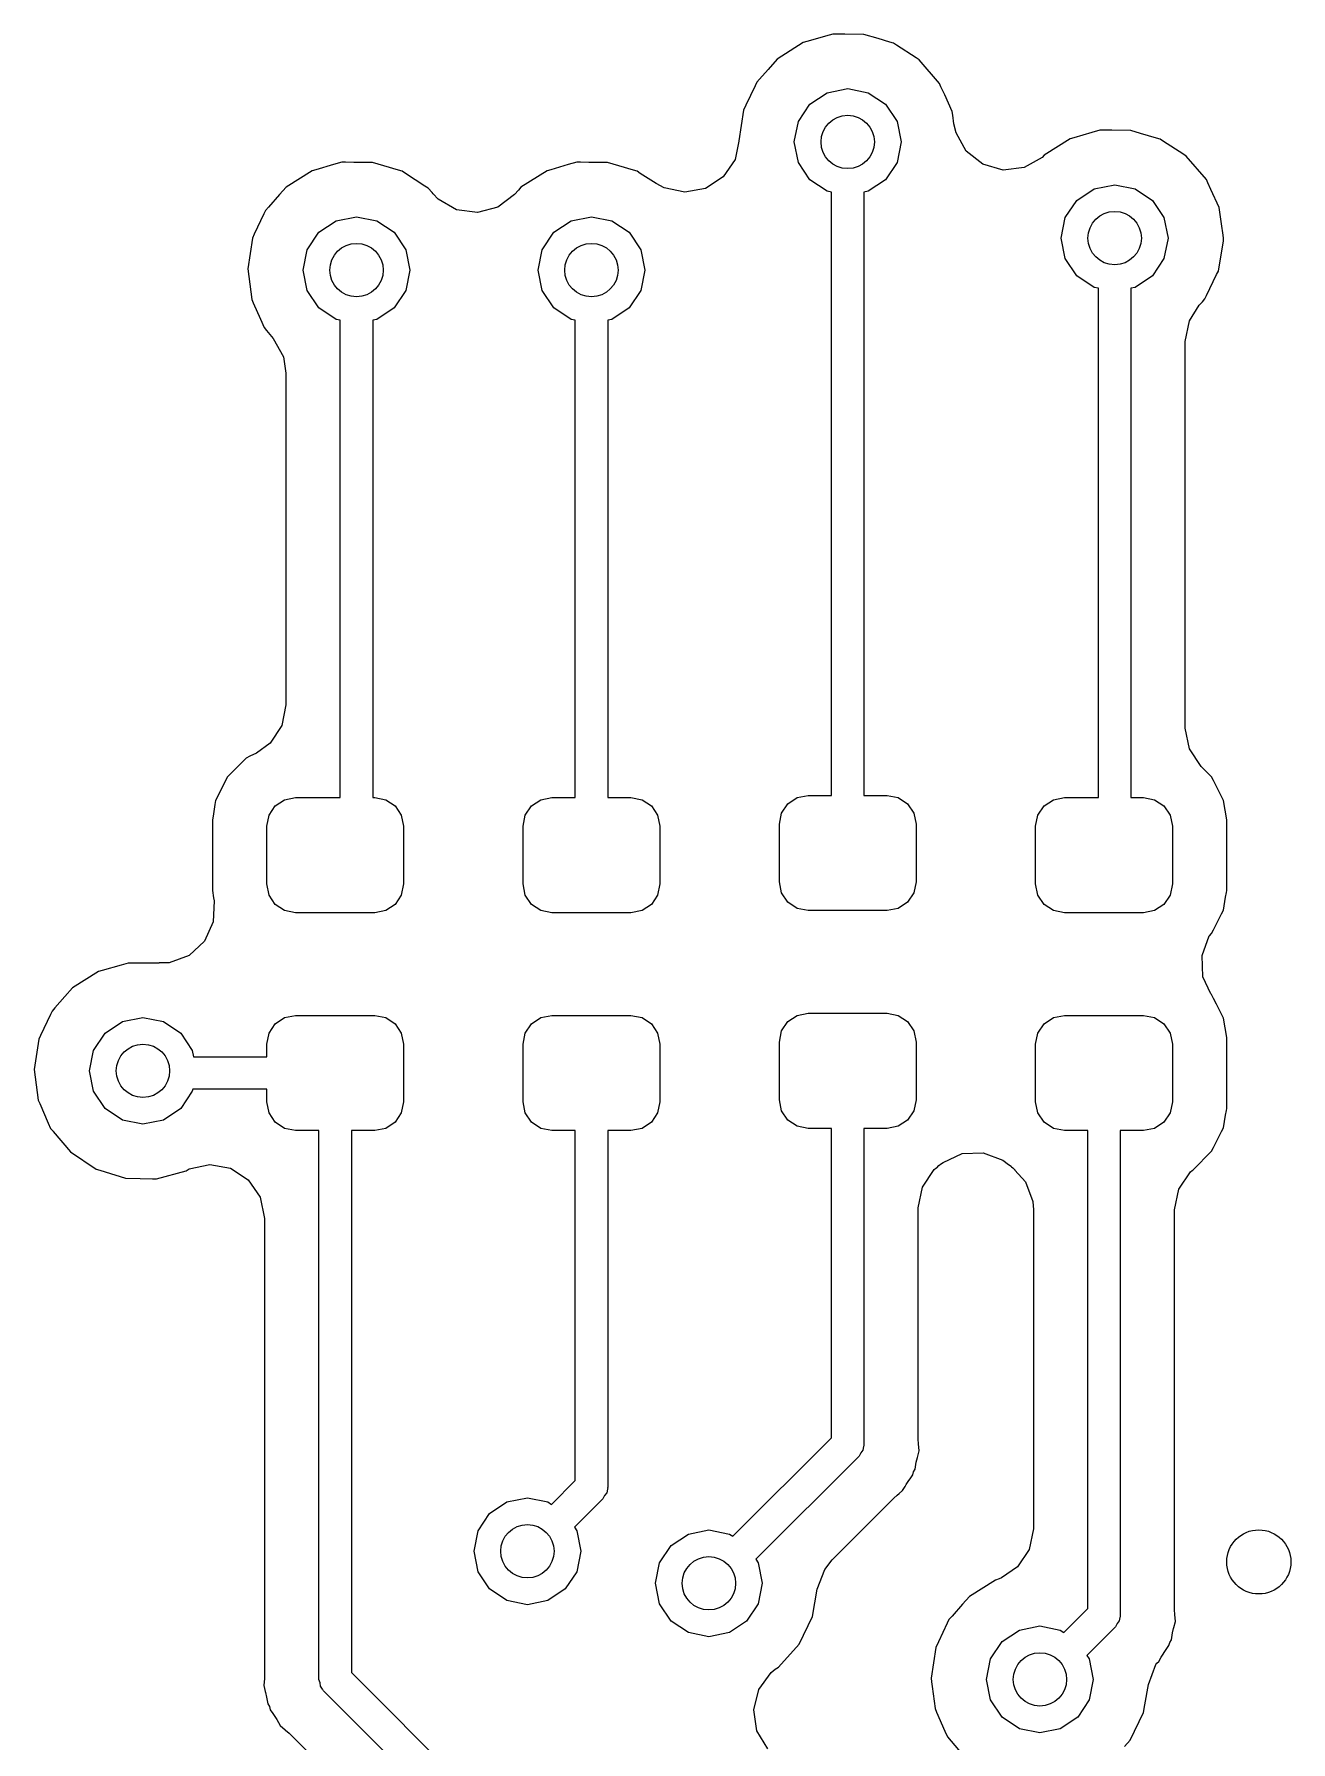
# Model space of a CAD drawing. Extents: x 0.99 to 4.24, y -7.27 to -4.02.
# Drawn here: x 1.2654 to 1.497, y -6.1867 to -5.8719 of the extents above; entities that cross this region are included whole.
import ezdxf

# ---------------------------------------------------------------- set-up
doc = ezdxf.new("R2010")
doc.units = 0
doc.header["$MEASUREMENT"] = 0
doc.layers.add('BLACK', color=7, linetype='CONTINUOUS')

msp = doc.modelspace()

# ---------------------------------------------------------------- linework, layer by layer
at = {"layer": 'BLACK', "linetype": 'CONTINUOUS'}
for p, q in [((1.41195, -5.87205), (1.40784, -5.87322)), ((1.41263, -5.87185), (1.41195, -5.87205)), ((1.41195, -5.87205), (1.41195, -5.87205)), ((1.41334, -5.87186), (1.41263, -5.87185)), ((1.41485, -5.87187), (1.41334, -5.87186)), ((1.41832, -5.87189), (1.41485, -5.87187)), ((1.42095, -5.87267), (1.41832, -5.87189)), ((1.40716, -5.87341), (1.40235, -5.87645)), ((1.40784, -5.87322), (1.40716, -5.87341)), ((1.40784, -5.87322), (1.40784, -5.87322)), ((1.42309, -5.87331), (1.42095, -5.87267)), ((1.42377, -5.87352), (1.42309, -5.87331)), ((1.42309, -5.87331), (1.42309, -5.87331)), ((1.42437, -5.8739), (1.42377, -5.87352)), ((1.42795, -5.87623), (1.42437, -5.8739)), ((1.40067, -5.87836), (1.39907, -5.88016)), ((1.40235, -5.87645), (1.40067, -5.87836)), ((1.42855, -5.87661), (1.42795, -5.87623)), ((1.42795, -5.87623), (1.42795, -5.87623)), ((1.43226, -5.88092), (1.42855, -5.87661)), ((1.39828, -5.88136), (1.3966, -5.88494)), ((1.39858, -5.88072), (1.39828, -5.88136)), ((1.39828, -5.88136), (1.39828, -5.88136)), ((1.39907, -5.88016), (1.39858, -5.88072)), ((1.43255, -5.88157), (1.43226, -5.88092)), ((1.43323, -5.88306), (1.43255, -5.88157)), ((1.43255, -5.88157), (1.43255, -5.88157)), ((1.40626, -5.88797), (1.40839, -5.88477)), ((1.40839, -5.88477), (1.41159, -5.88264)), ((1.41159, -5.88264), (1.41535, -5.88189)), ((1.41535, -5.88189), (1.41912, -5.88264)), ((1.41912, -5.88264), (1.42231, -5.88477)), ((1.42231, -5.88477), (1.42445, -5.88797)), ((1.43461, -5.8861), (1.43323, -5.88306)), ((1.39616, -5.88587), (1.39529, -5.89149)), ((1.3966, -5.88494), (1.39616, -5.88587)), ((1.43471, -5.8868), (1.43461, -5.8861)), ((1.43494, -5.88839), (1.43471, -5.8868)), ((1.43471, -5.8868), (1.43471, -5.8868)), ((1.40551, -5.89173), (1.40626, -5.88797)), ((1.42445, -5.88797), (1.4252, -5.89173)), ((1.43532, -5.89003), (1.43494, -5.88839)), ((1.43722, -5.89343), (1.43532, -5.89003)), ((1.45706, -5.89094), (1.45637, -5.89113)), ((1.46037, -5.88999), (1.45706, -5.89094)), ((1.45706, -5.89094), (1.45706, -5.89094)), ((1.46184, -5.88957), (1.46037, -5.88999)), ((1.46255, -5.88957), (1.46184, -5.88957)), ((1.46406, -5.88958), (1.46255, -5.88957)), ((1.46753, -5.8896), (1.46406, -5.88958)), ((1.46934, -5.89014), (1.46753, -5.8896)), ((1.4723, -5.89103), (1.46934, -5.89014)), ((1.47298, -5.89123), (1.4723, -5.89103)), ((1.4723, -5.89103), (1.4723, -5.89103)), ((1.3953, -5.89159), (1.39459, -5.89497)), ((1.39529, -5.89149), (1.3953, -5.89159)), ((1.40626, -5.8955), (1.40551, -5.89173)), ((1.4252, -5.89173), (1.42445, -5.8955)), ((1.44026, -5.89584), (1.43722, -5.89343)), ((1.45156, -5.89417), (1.45118, -5.8946)), ((1.45637, -5.89113), (1.45156, -5.89417)), ((1.47358, -5.89162), (1.47298, -5.89123)), ((1.47716, -5.89394), (1.47358, -5.89162)), ((1.47776, -5.89433), (1.47716, -5.89394)), ((1.47716, -5.89394), (1.47716, -5.89394)), ((1.31661, -5.89704), (1.3118, -5.90007)), ((1.31729, -5.89684), (1.31661, -5.89704)), ((1.32054, -5.89591), (1.31729, -5.89684)), ((1.31729, -5.89684), (1.31729, -5.89684)), ((1.32208, -5.89547), (1.32054, -5.89591)), ((1.32279, -5.89548), (1.32208, -5.89547)), ((1.3243, -5.89549), (1.32279, -5.89548)), ((1.32777, -5.89551), (1.3243, -5.89549)), ((1.32984, -5.89613), (1.32777, -5.89551)), ((1.33254, -5.89694), (1.32984, -5.89613)), ((1.33322, -5.89714), (1.33254, -5.89694)), ((1.33254, -5.89694), (1.33254, -5.89694)), ((1.33382, -5.89752), (1.33322, -5.89714)), ((1.35992, -5.89704), (1.3551, -5.90007)), ((1.3606, -5.89684), (1.35992, -5.89704)), ((1.36384, -5.89591), (1.3606, -5.89684)), ((1.3606, -5.89684), (1.3606, -5.89684)), ((1.36539, -5.89547), (1.36384, -5.89591)), ((1.3661, -5.89548), (1.36539, -5.89547)), ((1.36761, -5.89549), (1.3661, -5.89548)), ((1.37108, -5.89551), (1.36761, -5.89549)), ((1.37315, -5.89613), (1.37108, -5.89551)), ((1.37585, -5.89694), (1.37315, -5.89613)), ((1.37653, -5.89714), (1.37585, -5.89694)), ((1.37585, -5.89694), (1.37585, -5.89694)), ((1.37712, -5.89752), (1.37653, -5.89714)), ((1.39459, -5.89497), (1.39239, -5.89817)), ((1.40839, -5.89869), (1.40626, -5.8955)), ((1.42445, -5.8955), (1.42231, -5.89869)), ((1.444, -5.8969), (1.44026, -5.89584)), ((1.44786, -5.89645), (1.444, -5.8969)), ((1.45118, -5.8946), (1.44786, -5.89645)), ((1.48147, -5.89864), (1.47776, -5.89433)), ((1.3118, -5.90007), (1.31063, -5.9014)), ((1.3374, -5.89985), (1.33382, -5.89752)), ((1.33799, -5.90023), (1.3374, -5.89985)), ((1.3374, -5.89985), (1.3374, -5.89985)), ((1.33872, -5.90107), (1.33799, -5.90023)), ((1.3551, -5.90007), (1.35463, -5.9006)), ((1.38002, -5.8994), (1.37712, -5.89752)), ((1.37712, -5.89752), (1.37712, -5.89752)), ((1.38151, -5.9002), (1.38002, -5.8994)), ((1.38531, -5.901), (1.38151, -5.9002)), ((1.38913, -5.90029), (1.38531, -5.901)), ((1.39239, -5.89817), (1.38913, -5.90029)), ((1.41159, -5.90083), (1.40839, -5.89869)), ((1.42231, -5.89869), (1.41912, -5.90083)), ((1.45761, -5.90249), (1.4608, -5.90036)), ((1.4608, -5.90036), (1.46457, -5.89961)), ((1.46457, -5.89961), (1.46833, -5.90036)), ((1.46833, -5.90036), (1.47153, -5.90249)), ((1.48177, -5.89928), (1.48147, -5.89864)), ((1.48231, -5.90049), (1.48177, -5.89928)), ((1.48177, -5.89928), (1.48177, -5.89928)), ((1.48383, -5.90382), (1.48231, -5.90049)), ((1.31063, -5.9014), (1.30855, -5.90376)), ((1.33892, -5.90131), (1.33872, -5.90107)), ((1.33987, -5.90227), (1.33892, -5.90131)), ((1.34323, -5.90423), (1.33987, -5.90227)), ((1.35393, -5.9014), (1.35084, -5.90376)), ((1.35463, -5.9006), (1.35393, -5.9014)), ((1.35463, -5.9006), (1.35463, -5.9006)), ((1.41235, -5.90098), (1.41159, -5.90083)), ((1.41235, -6.0122), (1.41235, -5.90098)), ((1.41912, -5.90083), (1.41835, -5.90098)), ((1.41835, -5.90098), (1.41835, -6.0122)), ((1.45547, -5.90568), (1.45761, -5.90249)), ((1.47153, -5.90249), (1.47366, -5.90568)), ((1.30773, -5.90498), (1.30596, -5.90875)), ((1.30803, -5.90434), (1.30773, -5.90498)), ((1.30773, -5.90498), (1.30773, -5.90498)), ((1.30855, -5.90376), (1.30803, -5.90434)), ((1.31784, -5.90839), (1.32104, -5.90626)), ((1.32104, -5.90626), (1.3248, -5.90551)), ((1.3248, -5.90551), (1.32857, -5.90626)), ((1.32857, -5.90626), (1.33176, -5.90839)), ((1.34708, -5.90475), (1.34323, -5.90423)), ((1.35084, -5.90376), (1.34708, -5.90475)), ((1.36115, -5.90839), (1.36434, -5.90626)), ((1.36434, -5.90626), (1.36811, -5.90551)), ((1.36811, -5.90551), (1.37188, -5.90626)), ((1.37188, -5.90626), (1.37507, -5.90839)), ((1.45472, -5.90945), (1.45547, -5.90568)), ((1.47366, -5.90568), (1.47441, -5.90945)), ((1.48426, -5.90682), (1.48383, -5.90382)), ((1.30561, -5.90949), (1.30474, -5.91511)), ((1.30596, -5.90875), (1.30561, -5.90949)), ((1.31571, -5.91159), (1.31784, -5.90839)), ((1.33176, -5.90839), (1.3339, -5.91159)), ((1.35902, -5.91159), (1.36115, -5.90839)), ((1.37507, -5.90839), (1.3772, -5.91159)), ((1.45547, -5.91322), (1.45472, -5.90945)), ((1.47441, -5.90945), (1.47366, -5.91322)), ((1.48368, -5.91555), (1.48463, -5.90994)), ((1.48456, -5.90894), (1.48426, -5.90682)), ((1.48463, -5.90945), (1.48456, -5.90894)), ((1.48463, -5.90994), (1.48463, -5.90945)), ((1.31496, -5.91535), (1.31571, -5.91159)), ((1.3339, -5.91159), (1.33465, -5.91535)), ((1.35827, -5.91535), (1.35902, -5.91159)), ((1.3772, -5.91159), (1.37795, -5.91535)), ((1.30474, -5.91511), (1.30548, -5.92075)), ((1.31571, -5.91912), (1.31496, -5.91535)), ((1.33465, -5.91535), (1.3339, -5.91912)), ((1.35902, -5.91912), (1.35827, -5.91535)), ((1.37795, -5.91535), (1.3772, -5.91912)), ((1.45761, -5.91641), (1.45547, -5.91322)), ((1.47366, -5.91322), (1.47153, -5.91641)), ((1.48151, -5.92003), (1.48337, -5.91619)), ((1.48337, -5.91619), (1.48368, -5.91555)), ((1.31784, -5.92231), (1.31571, -5.91912)), ((1.3339, -5.91912), (1.33176, -5.92231)), ((1.36115, -5.92231), (1.35902, -5.91912)), ((1.3772, -5.91912), (1.37507, -5.92231)), ((1.4608, -5.91854), (1.45761, -5.91641)), ((1.46157, -5.91869), (1.4608, -5.91854)), ((1.46157, -6.0126), (1.46157, -5.91869)), ((1.46833, -5.91854), (1.46757, -5.91869)), ((1.46757, -5.91869), (1.46757, -6.0126)), ((1.47153, -5.91641), (1.46833, -5.91854)), ((1.30548, -5.92075), (1.30576, -5.9214)), ((1.30576, -5.9214), (1.30576, -5.9214)), ((1.30576, -5.9214), (1.30707, -5.92437)), ((1.32104, -5.92445), (1.31784, -5.92231)), ((1.33176, -5.92231), (1.32857, -5.92445)), ((1.36434, -5.92445), (1.36115, -5.92231)), ((1.37507, -5.92231), (1.37188, -5.92445)), ((1.47834, -5.92469), (1.48016, -5.92182)), ((1.48016, -5.92182), (1.48073, -5.9212)), ((1.48073, -5.9212), (1.4812, -5.92067)), ((1.4812, -5.92067), (1.48151, -5.92003)), ((1.48151, -5.92003), (1.48151, -5.92003)), ((1.30707, -5.92437), (1.30777, -5.92596)), ((1.3218, -5.9246), (1.32104, -5.92445)), ((1.3218, -6.0126), (1.3218, -5.9246)), ((1.32857, -5.92445), (1.3278, -5.9246)), ((1.3278, -5.9246), (1.3278, -6.0126)), ((1.36511, -5.9246), (1.36434, -5.92445)), ((1.36511, -6.0126), (1.36511, -5.9246)), ((1.37188, -5.92445), (1.37111, -5.9246)), ((1.37111, -5.9246), (1.37111, -6.0126)), ((1.47759, -5.9285), (1.47834, -5.92469)), ((1.30777, -5.92596), (1.30822, -5.9265)), ((1.30822, -5.9265), (1.30822, -5.9265)), ((1.30822, -5.9265), (1.30945, -5.92796)), ((1.30945, -5.92796), (1.31132, -5.93136)), ((1.47759, -5.99981), (1.47759, -5.9285)), ((1.31132, -5.93136), (1.31178, -5.93437)), ((1.31178, -5.93437), (1.31178, -5.99552)), ((1.31178, -5.99552), (1.31103, -5.99933)), ((1.31103, -5.99933), (1.30887, -6.00256)), ((1.47834, -6.00362), (1.47759, -5.99981)), ((1.30634, -6.00439), (1.30516, -6.005)), ((1.30887, -6.00256), (1.30634, -6.00439)), ((1.4805, -6.00685), (1.47834, -6.00362)), ((1.30446, -6.00535), (1.30102, -6.00879)), ((1.30516, -6.005), (1.30446, -6.00535)), ((1.30516, -6.005), (1.30516, -6.005)), ((1.48244, -6.00879), (1.4805, -6.00685)), ((1.30067, -6.00949), (1.29922, -6.01232)), ((1.30102, -6.00879), (1.30067, -6.00949)), ((1.30067, -6.00949), (1.30067, -6.00949)), ((1.4828, -6.00949), (1.48244, -6.00879)), ((1.48292, -6.00973), (1.4828, -6.00949)), ((1.4828, -6.00949), (1.4828, -6.00949)), ((1.48465, -6.01312), (1.48292, -6.00973)), ((1.29882, -6.01312), (1.29869, -6.01389)), ((1.29922, -6.01232), (1.29882, -6.01312)), ((1.30982, -6.01416), (1.31155, -6.013)), ((1.31155, -6.013), (1.31358, -6.0126)), ((1.31358, -6.0126), (1.3218, -6.0126)), ((1.3278, -6.0126), (1.32815, -6.0126)), ((1.32815, -6.0126), (1.33018, -6.013)), ((1.33018, -6.013), (1.33191, -6.01416)), ((1.35707, -6.01416), (1.35879, -6.013)), ((1.35879, -6.013), (1.36083, -6.0126)), ((1.36083, -6.0126), (1.36511, -6.0126)), ((1.37111, -6.0126), (1.37539, -6.0126)), ((1.37539, -6.0126), (1.37743, -6.013)), ((1.37743, -6.013), (1.37915, -6.01416)), ((1.40316, -6.01549), (1.40431, -6.01376)), ((1.40431, -6.01376), (1.40604, -6.01261)), ((1.40604, -6.01261), (1.40807, -6.0122)), ((1.40807, -6.0122), (1.41235, -6.0122)), ((1.41835, -6.0122), (1.42264, -6.0122)), ((1.42264, -6.0122), (1.42467, -6.01261)), ((1.42467, -6.01261), (1.4264, -6.01376)), ((1.4264, -6.01376), (1.42755, -6.01549)), ((1.45156, -6.01416), (1.45328, -6.013)), ((1.45328, -6.013), (1.45531, -6.0126)), ((1.45531, -6.0126), (1.46157, -6.0126)), ((1.46757, -6.0126), (1.46988, -6.0126)), ((1.46988, -6.0126), (1.47192, -6.013)), ((1.47192, -6.013), (1.47364, -6.01416)), ((1.48522, -6.01671), (1.48465, -6.01312)), ((1.29836, -6.01602), (1.29825, -6.01671)), ((1.29825, -6.01671), (1.29825, -6.02975)), ((1.29869, -6.01389), (1.29836, -6.01602)), ((1.30827, -6.01791), (1.30867, -6.01588)), ((1.30867, -6.01588), (1.30982, -6.01416)), ((1.33191, -6.01416), (1.33306, -6.01588)), ((1.33306, -6.01588), (1.33346, -6.01791)), ((1.35551, -6.01791), (1.35592, -6.01588)), ((1.35592, -6.01588), (1.35707, -6.01416)), ((1.37915, -6.01416), (1.3803, -6.01588)), ((1.3803, -6.01588), (1.38071, -6.01791)), ((1.40276, -6.01752), (1.40316, -6.01549)), ((1.42755, -6.01549), (1.42795, -6.01752)), ((1.45, -6.01791), (1.4504, -6.01588)), ((1.4504, -6.01588), (1.45156, -6.01416)), ((1.47364, -6.01416), (1.47479, -6.01588)), ((1.47479, -6.01588), (1.4752, -6.01791)), ((1.48522, -6.02975), (1.48522, -6.01671)), ((1.30827, -6.02854), (1.30827, -6.01791)), ((1.33346, -6.01791), (1.33346, -6.02854)), ((1.35551, -6.02854), (1.35551, -6.01791)), ((1.38071, -6.01791), (1.38071, -6.02854)), ((1.40276, -6.02815), (1.40276, -6.01752)), ((1.42795, -6.01752), (1.42795, -6.02815)), ((1.45, -6.02854), (1.45, -6.01791)), ((1.4752, -6.01791), (1.4752, -6.02854)), ((1.30867, -6.03058), (1.30827, -6.02854)), ((1.33346, -6.02854), (1.33306, -6.03058)), ((1.35592, -6.03058), (1.35551, -6.02854)), ((1.38071, -6.02854), (1.3803, -6.03058)), ((1.40316, -6.03018), (1.40276, -6.02815)), ((1.42795, -6.02815), (1.42755, -6.03018)), ((1.4504, -6.03058), (1.45, -6.02854)), ((1.4752, -6.02854), (1.47479, -6.03058)), ((1.29825, -6.02975), (1.29846, -6.03109)), ((1.29855, -6.03167), (1.2984, -6.03555)), ((1.29846, -6.03109), (1.29855, -6.03167)), ((1.30982, -6.0323), (1.30867, -6.03058)), ((1.31155, -6.03345), (1.30982, -6.0323)), ((1.33191, -6.0323), (1.33018, -6.03345)), ((1.33306, -6.03058), (1.33191, -6.0323)), ((1.35707, -6.0323), (1.35592, -6.03058)), ((1.35879, -6.03345), (1.35707, -6.0323)), ((1.37915, -6.0323), (1.37743, -6.03345)), ((1.3803, -6.03058), (1.37915, -6.0323)), ((1.40431, -6.03191), (1.40316, -6.03018)), ((1.40604, -6.03306), (1.40431, -6.03191)), ((1.4264, -6.03191), (1.42467, -6.03306)), ((1.42755, -6.03018), (1.4264, -6.03191)), ((1.45156, -6.0323), (1.4504, -6.03058)), ((1.45328, -6.03345), (1.45156, -6.0323)), ((1.47364, -6.0323), (1.47192, -6.03345)), ((1.47479, -6.03058), (1.47364, -6.0323)), ((1.48465, -6.03334), (1.48502, -6.03099)), ((1.48502, -6.03099), (1.48516, -6.03014)), ((1.48516, -6.03014), (1.48522, -6.02975)), ((1.48516, -6.03014), (1.48516, -6.03014)), ((1.2984, -6.03555), (1.29677, -6.03908)), ((1.31358, -6.03386), (1.31155, -6.03345)), ((1.32815, -6.03386), (1.31358, -6.03386)), ((1.33018, -6.03345), (1.32815, -6.03386)), ((1.36083, -6.03386), (1.35879, -6.03345)), ((1.37539, -6.03386), (1.36083, -6.03386)), ((1.37743, -6.03345), (1.37539, -6.03386)), ((1.40807, -6.03346), (1.40604, -6.03306)), ((1.42264, -6.03346), (1.40807, -6.03346)), ((1.42467, -6.03306), (1.42264, -6.03346)), ((1.45531, -6.03386), (1.45328, -6.03345)), ((1.46988, -6.03386), (1.45531, -6.03386)), ((1.47192, -6.03345), (1.46988, -6.03386)), ((1.4828, -6.03697), (1.48429, -6.03404)), ((1.48429, -6.03404), (1.48465, -6.03334)), ((1.48429, -6.03404), (1.48429, -6.03404)), ((1.48067, -6.04175), (1.48201, -6.0381)), ((1.48201, -6.0381), (1.48202, -6.03809)), ((1.48202, -6.03809), (1.48244, -6.03767)), ((1.48244, -6.03767), (1.4828, -6.03697)), ((1.29392, -6.04172), (1.29027, -6.04306)), ((1.29677, -6.03908), (1.29392, -6.04172)), ((1.48082, -6.04563), (1.48067, -6.04175)), ((1.27724, -6.04467), (1.27243, -6.04771)), ((1.27792, -6.04448), (1.27724, -6.04467)), ((1.28141, -6.04348), (1.27792, -6.04448)), ((1.27792, -6.04448), (1.27792, -6.04448)), ((1.28271, -6.04311), (1.28141, -6.04348)), ((1.28342, -6.04312), (1.28271, -6.04311)), ((1.2884, -6.04315), (1.28342, -6.04312)), ((1.29027, -6.04306), (1.2884, -6.04307)), ((1.2884, -6.04307), (1.2884, -6.04315)), ((1.27243, -6.04771), (1.27104, -6.04928)), ((1.48227, -6.04877), (1.48082, -6.04563)), ((1.26917, -6.0514), (1.26866, -6.05198)), ((1.27104, -6.04928), (1.26917, -6.0514)), ((1.48244, -6.04894), (1.48227, -6.04877)), ((1.4828, -6.04964), (1.48244, -6.04894)), ((1.48334, -6.0507), (1.4828, -6.04964)), ((1.48465, -6.05327), (1.48334, -6.0507)), ((1.26836, -6.05262), (1.26655, -6.05648)), ((1.26866, -6.05198), (1.26836, -6.05262)), ((1.26836, -6.05262), (1.26836, -6.05262)), ((1.27847, -6.05603), (1.28167, -6.0539)), ((1.28167, -6.0539), (1.28543, -6.05315)), ((1.28543, -6.05315), (1.2892, -6.0539)), ((1.2892, -6.0539), (1.29239, -6.05603)), ((1.30867, -6.05604), (1.30982, -6.05431)), ((1.30982, -6.05431), (1.31155, -6.05316)), ((1.31155, -6.05316), (1.31358, -6.05276)), ((1.31358, -6.05276), (1.32815, -6.05276)), ((1.32815, -6.05276), (1.33018, -6.05316)), ((1.33018, -6.05316), (1.33191, -6.05431)), ((1.33191, -6.05431), (1.33306, -6.05604)), ((1.35592, -6.05604), (1.35707, -6.05431)), ((1.35707, -6.05431), (1.35879, -6.05316)), ((1.35879, -6.05316), (1.36083, -6.05276)), ((1.36083, -6.05276), (1.37539, -6.05276)), ((1.37539, -6.05276), (1.37743, -6.05316)), ((1.37743, -6.05316), (1.37915, -6.05431)), ((1.37915, -6.05431), (1.3803, -6.05604)), ((1.40316, -6.05564), (1.40431, -6.05392)), ((1.40431, -6.05392), (1.40604, -6.05277)), ((1.40604, -6.05277), (1.40807, -6.05236)), ((1.40807, -6.05236), (1.42264, -6.05236)), ((1.42264, -6.05236), (1.42467, -6.05277)), ((1.42467, -6.05277), (1.4264, -6.05392)), ((1.4264, -6.05392), (1.42755, -6.05564)), ((1.4504, -6.05604), (1.45156, -6.05431)), ((1.45156, -6.05431), (1.45328, -6.05316)), ((1.45328, -6.05316), (1.45531, -6.05276)), ((1.45531, -6.05276), (1.46988, -6.05276)), ((1.46988, -6.05276), (1.47192, -6.05316)), ((1.47192, -6.05316), (1.47364, -6.05431)), ((1.47364, -6.05431), (1.47479, -6.05604)), ((1.48522, -6.05686), (1.48465, -6.05327)), ((1.26624, -6.05713), (1.26537, -6.06275)), ((1.26655, -6.05648), (1.26624, -6.05713)), ((1.27634, -6.05923), (1.27847, -6.05603)), ((1.29239, -6.05603), (1.29453, -6.05923)), ((1.30827, -6.05807), (1.30867, -6.05604)), ((1.33306, -6.05604), (1.33346, -6.05807)), ((1.35551, -6.05807), (1.35592, -6.05604)), ((1.3803, -6.05604), (1.38071, -6.05807)), ((1.40276, -6.05768), (1.40316, -6.05564)), ((1.40276, -6.06831), (1.40276, -6.05768)), ((1.42755, -6.05564), (1.42795, -6.05768)), ((1.42795, -6.05768), (1.42795, -6.06831)), ((1.45, -6.05807), (1.4504, -6.05604)), ((1.47479, -6.05604), (1.4752, -6.05807)), ((1.48522, -6.06991), (1.48522, -6.05686)), ((1.27559, -6.06299), (1.27634, -6.05923)), ((1.29453, -6.05923), (1.29476, -6.06039)), ((1.29476, -6.06039), (1.30827, -6.06039)), ((1.30827, -6.06039), (1.30827, -6.05807)), ((1.33346, -6.05807), (1.33346, -6.0687)), ((1.35551, -6.0687), (1.35551, -6.05807)), ((1.38071, -6.05807), (1.38071, -6.0687)), ((1.45, -6.0687), (1.45, -6.05807)), ((1.4752, -6.05807), (1.4752, -6.0687)), ((1.26537, -6.06275), (1.26611, -6.06839)), ((1.27634, -6.06676), (1.27559, -6.06299)), ((1.27847, -6.06995), (1.27634, -6.06676)), ((1.29453, -6.06676), (1.29239, -6.06995)), ((1.2946, -6.06639), (1.29453, -6.06676)), ((1.30827, -6.06639), (1.2946, -6.06639)), ((1.30827, -6.0687), (1.30827, -6.06639)), ((1.26611, -6.06839), (1.26639, -6.06904)), ((1.26639, -6.06904), (1.26639, -6.06904)), ((1.26639, -6.06904), (1.26797, -6.07262)), ((1.28167, -6.07209), (1.27847, -6.06995)), ((1.29239, -6.06995), (1.2892, -6.07209)), ((1.30867, -6.07073), (1.30827, -6.0687)), ((1.33346, -6.0687), (1.33306, -6.07073)), ((1.35592, -6.07073), (1.35551, -6.0687)), ((1.38071, -6.0687), (1.3803, -6.07073)), ((1.40316, -6.07034), (1.40276, -6.06831)), ((1.40431, -6.07207), (1.40316, -6.07034)), ((1.42755, -6.07034), (1.4264, -6.07207)), ((1.42795, -6.06831), (1.42755, -6.07034)), ((1.4504, -6.07073), (1.45, -6.0687)), ((1.4752, -6.0687), (1.47479, -6.07073)), ((1.48502, -6.07115), (1.48516, -6.07029)), ((1.48516, -6.07029), (1.48522, -6.06991)), ((1.48516, -6.07029), (1.48516, -6.07029)), ((1.26797, -6.07262), (1.2684, -6.0736)), ((1.2684, -6.0736), (1.26885, -6.07414)), ((1.28543, -6.07283), (1.28167, -6.07209)), ((1.2892, -6.07209), (1.28543, -6.07283)), ((1.30982, -6.07246), (1.30867, -6.07073)), ((1.31155, -6.07361), (1.30982, -6.07246)), ((1.31358, -6.07402), (1.31155, -6.07361)), ((1.33018, -6.07361), (1.32815, -6.07402)), ((1.33191, -6.07246), (1.33018, -6.07361)), ((1.33306, -6.07073), (1.33191, -6.07246)), ((1.35707, -6.07246), (1.35592, -6.07073)), ((1.35879, -6.07361), (1.35707, -6.07246)), ((1.36083, -6.07402), (1.35879, -6.07361)), ((1.37743, -6.07361), (1.37539, -6.07402)), ((1.37915, -6.07246), (1.37743, -6.07361)), ((1.3803, -6.07073), (1.37915, -6.07246)), ((1.40604, -6.07322), (1.40431, -6.07207)), ((1.40807, -6.07362), (1.40604, -6.07322)), ((1.41235, -6.07362), (1.40807, -6.07362)), ((1.41235, -6.13065), (1.41235, -6.07362)), ((1.42264, -6.07362), (1.41835, -6.07362)), ((1.41835, -6.07362), (1.41835, -6.13189)), ((1.42467, -6.07322), (1.42264, -6.07362)), ((1.4264, -6.07207), (1.42467, -6.07322)), ((1.45156, -6.07246), (1.4504, -6.07073)), ((1.45328, -6.07361), (1.45156, -6.07246)), ((1.45531, -6.07402), (1.45328, -6.07361)), ((1.47192, -6.07361), (1.46988, -6.07402)), ((1.47364, -6.07246), (1.47192, -6.07361)), ((1.47479, -6.07073), (1.47364, -6.07246)), ((1.48429, -6.0742), (1.48465, -6.0735)), ((1.48465, -6.0735), (1.48502, -6.07115)), ((1.26885, -6.07414), (1.26885, -6.07414)), ((1.26885, -6.07414), (1.2689, -6.0742)), ((1.2689, -6.0742), (1.27206, -6.07795)), ((1.31787, -6.07402), (1.31358, -6.07402)), ((1.31787, -6.1752), (1.31787, -6.07402)), ((1.32815, -6.07402), (1.32387, -6.07402)), ((1.32387, -6.07402), (1.32387, -6.17395)), ((1.36511, -6.07402), (1.36083, -6.07402)), ((1.36511, -6.13852), (1.36511, -6.07402)), ((1.37539, -6.07402), (1.37111, -6.07402)), ((1.37111, -6.07402), (1.37111, -6.13976)), ((1.4596, -6.07402), (1.45531, -6.07402)), ((1.4596, -6.16214), (1.4596, -6.07402)), ((1.46988, -6.07402), (1.4656, -6.07402)), ((1.4656, -6.07402), (1.4656, -6.16339)), ((1.4828, -6.07713), (1.48429, -6.0742)), ((1.48429, -6.0742), (1.48429, -6.0742)), ((1.27206, -6.07795), (1.27679, -6.0811)), ((1.43248, -6.0802), (1.43292, -6.07988)), ((1.43292, -6.07988), (1.43645, -6.07825)), ((1.43645, -6.07825), (1.44033, -6.0781)), ((1.44033, -6.0781), (1.44398, -6.07944)), ((1.44398, -6.07944), (1.44501, -6.08025)), ((1.47901, -6.08126), (1.48244, -6.07783)), ((1.48244, -6.07783), (1.4828, -6.07713)), ((1.4828, -6.07713), (1.4828, -6.07713)), ((1.27679, -6.0811), (1.27747, -6.08132)), ((1.27747, -6.08132), (1.27747, -6.08132)), ((1.27747, -6.08132), (1.27844, -6.08162)), ((1.27844, -6.08162), (1.28222, -6.0828)), ((1.28222, -6.0828), (1.28492, -6.08285)), ((1.28492, -6.08285), (1.2872, -6.08289)), ((1.2872, -6.08289), (1.2872, -6.08289)), ((1.2872, -6.08289), (1.28791, -6.0829)), ((1.28791, -6.0829), (1.2934, -6.08141)), ((1.2934, -6.08141), (1.29397, -6.08106)), ((1.29397, -6.08106), (1.29773, -6.08025)), ((1.29773, -6.08025), (1.30155, -6.08095)), ((1.30155, -6.08095), (1.30482, -6.08306)), ((1.30482, -6.08306), (1.30703, -6.08626)), ((1.42913, -6.08444), (1.43129, -6.08121)), ((1.43129, -6.08121), (1.43159, -6.08096)), ((1.43159, -6.08096), (1.43176, -6.08087)), ((1.43176, -6.08087), (1.43218, -6.08045)), ((1.43218, -6.08045), (1.43248, -6.0802)), ((1.44501, -6.08025), (1.44547, -6.08059)), ((1.44547, -6.08059), (1.44557, -6.0807)), ((1.44557, -6.0807), (1.44582, -6.08089)), ((1.44582, -6.08089), (1.44619, -6.08126)), ((1.44619, -6.08126), (1.44614, -6.08131)), ((1.44614, -6.08131), (1.44811, -6.08344)), ((1.47638, -6.08484), (1.47854, -6.0816)), ((1.47854, -6.0816), (1.47883, -6.08135)), ((1.47883, -6.08135), (1.47901, -6.08126)), ((1.30703, -6.08626), (1.30785, -6.09021)), ((1.42837, -6.08825), (1.42913, -6.08444)), ((1.44811, -6.08344), (1.44946, -6.08709)), ((1.47562, -6.08865), (1.47638, -6.08484)), ((1.42837, -6.13089), (1.42837, -6.08825)), ((1.44946, -6.08709), (1.44958, -6.08865)), ((1.44958, -6.08865), (1.44958, -6.14741)), ((1.47562, -6.16238), (1.47562, -6.08865)), ((1.30785, -6.09021), (1.30785, -6.17419)), ((1.39418, -6.14882), (1.41235, -6.13065)), ((1.41775, -6.13342), (1.41748, -6.13401)), ((1.41817, -6.13292), (1.41775, -6.13342)), ((1.41829, -6.13227), (1.41817, -6.13292)), ((1.41834, -6.13215), (1.41829, -6.13227)), ((1.41835, -6.13189), (1.41832, -6.13207)), ((1.41832, -6.13207), (1.41834, -6.13215)), ((1.42819, -6.13429), (1.42852, -6.13304)), ((1.42841, -6.13175), (1.42837, -6.13089)), ((1.42852, -6.13304), (1.42841, -6.13175)), ((1.41748, -6.13401), (1.39842, -6.15306)), ((1.42749, -6.13692), (1.42778, -6.13641)), ((1.42778, -6.13641), (1.428, -6.13514)), ((1.428, -6.13514), (1.42819, -6.13429)), ((1.36072, -6.14292), (1.36511, -6.13852)), ((1.37111, -6.13976), (1.37108, -6.13995)), ((1.42548, -6.14039), (1.42593, -6.13961)), ((1.42593, -6.13961), (1.42613, -6.13927)), ((1.42613, -6.13927), (1.42659, -6.13854)), ((1.42659, -6.13854), (1.42684, -6.13819)), ((1.42684, -6.13819), (1.42734, -6.13748)), ((1.42684, -6.13819), (1.42684, -6.13819)), ((1.42734, -6.13748), (1.42749, -6.13692)), ((1.34934, -6.14462), (1.35253, -6.14248)), ((1.35253, -6.14248), (1.3563, -6.14173)), ((1.3563, -6.14173), (1.36007, -6.14248)), ((1.36007, -6.14248), (1.36072, -6.14292)), ((1.37023, -6.14189), (1.36496, -6.14716)), ((1.37051, -6.14129), (1.37023, -6.14189)), ((1.37093, -6.14079), (1.37051, -6.14129)), ((1.37104, -6.14014), (1.37093, -6.14079)), ((1.3711, -6.14003), (1.37104, -6.14014)), ((1.37108, -6.13995), (1.3711, -6.14003)), ((1.41251, -6.15315), (1.42385, -6.14181)), ((1.42385, -6.14181), (1.42449, -6.14122)), ((1.42449, -6.14122), (1.42481, -6.14095)), ((1.42481, -6.14095), (1.42548, -6.14039)), ((1.34721, -6.14781), (1.34934, -6.14462)), ((1.34646, -6.15157), (1.34721, -6.14781)), ((1.36496, -6.14716), (1.36539, -6.14781)), ((1.36539, -6.14781), (1.36614, -6.15157)), ((1.3828, -6.15052), (1.386, -6.14839)), ((1.386, -6.14839), (1.38976, -6.14764)), ((1.38976, -6.14764), (1.39353, -6.14839)), ((1.39353, -6.14839), (1.39418, -6.14882)), ((1.44958, -6.14741), (1.44882, -6.15122)), ((1.34721, -6.15534), (1.34646, -6.15157)), ((1.36614, -6.15157), (1.36539, -6.15534)), ((1.38067, -6.15371), (1.3828, -6.15052)), ((1.44882, -6.15122), (1.44666, -6.15445)), ((1.34934, -6.15853), (1.34721, -6.15534)), ((1.36539, -6.15534), (1.36326, -6.15853)), ((1.37992, -6.15748), (1.38067, -6.15371)), ((1.39842, -6.15306), (1.39886, -6.15371)), ((1.39886, -6.15371), (1.39961, -6.15748)), ((1.40973, -6.15854), (1.41111, -6.15491)), ((1.41111, -6.15491), (1.41251, -6.15315)), ((1.44666, -6.15445), (1.44369, -6.1565)), ((1.35253, -6.16067), (1.34934, -6.15853)), ((1.36326, -6.15853), (1.36007, -6.16067)), ((1.38067, -6.16125), (1.37992, -6.15748)), ((1.39961, -6.15748), (1.39886, -6.16125)), ((1.40888, -6.16358), (1.40973, -6.15854)), ((1.44259, -6.15688), (1.43778, -6.15992)), ((1.44328, -6.15668), (1.44259, -6.15688)), ((1.44369, -6.1565), (1.44328, -6.15668)), ((1.3563, -6.16142), (1.35253, -6.16067)), ((1.36007, -6.16067), (1.3563, -6.16142)), ((1.3828, -6.16444), (1.38067, -6.16125)), ((1.39886, -6.16125), (1.39672, -6.16444)), ((1.43653, -6.16133), (1.43458, -6.16354)), ((1.43778, -6.15992), (1.43653, -6.16133)), ((1.386, -6.16657), (1.3828, -6.16444)), ((1.39672, -6.16444), (1.39353, -6.16657)), ((1.4064, -6.1687), (1.40888, -6.16358)), ((1.43371, -6.16482), (1.43209, -6.16829)), ((1.43402, -6.16418), (1.43371, -6.16482)), ((1.43371, -6.16482), (1.43371, -6.16482)), ((1.43458, -6.16354), (1.43402, -6.16418)), ((1.4552, -6.16654), (1.4596, -6.16214)), ((1.465, -6.16491), (1.46472, -6.16551)), ((1.46542, -6.16441), (1.465, -6.16491)), ((1.46553, -6.16377), (1.46542, -6.16441)), ((1.46559, -6.16365), (1.46553, -6.16377)), ((1.4656, -6.16339), (1.46557, -6.16357)), ((1.46557, -6.16357), (1.46559, -6.16365)), ((1.47547, -6.16564), (1.47577, -6.16454)), ((1.47566, -6.16325), (1.47562, -6.16238)), ((1.47577, -6.16454), (1.47566, -6.16325)), ((1.38976, -6.16732), (1.386, -6.16657)), ((1.39353, -6.16657), (1.38976, -6.16732)), ((1.44383, -6.16824), (1.44702, -6.1661)), ((1.44702, -6.1661), (1.45079, -6.16535)), ((1.45079, -6.16535), (1.45455, -6.1661)), ((1.45455, -6.1661), (1.4552, -6.16654)), ((1.46472, -6.16551), (1.45945, -6.17078)), ((1.47473, -6.16841), (1.47502, -6.16791)), ((1.47502, -6.16791), (1.47525, -6.16663)), ((1.47525, -6.16663), (1.47543, -6.16579)), ((1.47543, -6.16579), (1.47547, -6.16564)), ((1.40258, -6.17292), (1.4064, -6.1687)), ((1.4316, -6.16933), (1.43072, -6.17495)), ((1.43209, -6.16829), (1.4316, -6.16933)), ((1.44169, -6.17143), (1.44383, -6.16824)), ((1.45945, -6.17078), (1.45988, -6.17143)), ((1.47273, -6.17188), (1.47317, -6.17112)), ((1.47317, -6.17112), (1.47337, -6.17076)), ((1.47337, -6.17076), (1.47384, -6.17003)), ((1.47384, -6.17003), (1.47458, -6.16897)), ((1.47458, -6.16897), (1.47473, -6.16841)), ((1.30785, -6.17419), (1.30781, -6.17506)), ((1.32387, -6.17395), (1.34967, -6.19976)), ((1.39895, -6.17704), (1.40125, -6.17391)), ((1.40125, -6.17391), (1.40162, -6.17359)), ((1.40162, -6.17359), (1.40198, -6.17329)), ((1.40198, -6.17329), (1.40258, -6.17292)), ((1.44094, -6.1752), (1.44169, -6.17143)), ((1.45988, -6.17143), (1.46063, -6.1752)), ((1.47078, -6.17611), (1.47216, -6.17248)), ((1.47216, -6.17248), (1.47237, -6.17218)), ((1.47237, -6.17218), (1.47273, -6.17188)), ((1.30781, -6.17506), (1.3077, -6.17635)), ((1.3077, -6.17635), (1.30798, -6.17742)), ((1.30798, -6.17742), (1.30803, -6.1776)), ((1.31809, -6.17581), (1.31787, -6.1752)), ((1.31815, -6.17646), (1.31809, -6.17581)), ((1.31852, -6.177), (1.31815, -6.17646)), ((1.31857, -6.17713), (1.31852, -6.177)), ((1.31864, -6.17717), (1.31857, -6.17713)), ((1.31874, -6.17732), (1.31864, -6.17717)), ((1.3463, -6.20488), (1.31874, -6.17732)), ((1.39803, -6.18082), (1.39895, -6.17704)), ((1.43072, -6.17495), (1.43081, -6.17566)), ((1.43081, -6.17566), (1.43081, -6.17566)), ((1.43081, -6.17566), (1.43093, -6.17652)), ((1.43093, -6.17652), (1.43146, -6.18059)), ((1.44169, -6.17896), (1.44094, -6.1752)), ((1.46063, -6.1752), (1.45988, -6.17896)), ((1.47014, -6.17987), (1.47078, -6.17611)), ((1.30803, -6.1776), (1.30822, -6.17845)), ((1.30822, -6.17845), (1.30844, -6.17972)), ((1.30844, -6.17972), (1.30873, -6.18022)), ((1.30873, -6.18022), (1.30888, -6.18078)), ((1.43146, -6.18059), (1.43175, -6.18124)), ((1.44383, -6.18216), (1.44169, -6.17896)), ((1.45988, -6.17896), (1.45775, -6.18216)), ((1.4699, -6.1813), (1.47014, -6.17987)), ((1.30888, -6.18078), (1.30938, -6.1815)), ((1.30938, -6.1815), (1.30938, -6.1815)), ((1.30938, -6.1815), (1.30963, -6.18184)), ((1.30963, -6.18184), (1.31009, -6.18258)), ((1.31009, -6.18258), (1.31074, -6.18369)), ((1.31074, -6.18369), (1.31167, -6.18448)), ((1.39862, -6.18466), (1.39803, -6.18082)), ((1.43175, -6.18124), (1.43175, -6.18124)), ((1.43175, -6.18124), (1.43328, -6.18473)), ((1.44702, -6.18429), (1.44383, -6.18216)), ((1.45775, -6.18216), (1.45455, -6.18429)), ((1.46742, -6.18642), (1.4699, -6.1813)), ((1.31167, -6.18448), (1.31173, -6.18453)), ((1.31173, -6.18453), (1.31237, -6.18511)), ((1.31237, -6.18511), (1.33851, -6.21125)), ((1.40064, -6.18798), (1.39862, -6.18466)), ((1.43328, -6.18473), (1.43375, -6.1858)), ((1.43375, -6.1858), (1.43741, -6.19016)), ((1.45079, -6.18504), (1.44702, -6.18429)), ((1.45455, -6.18429), (1.45079, -6.18504)), ((1.46638, -6.18757), (1.46742, -6.18642))]:
    msp.add_line(p, q, dxfattribs=at)
at = {"layer": 'BLACK'}
for centre, radius in [((1.41535, -5.89173), 0.00492), ((1.46457, -5.90945), 0.00492), ((1.3248, -5.91535), 0.00492), ((1.36811, -5.91535), 0.00492), ((1.28543, -6.06299), 0.00492), ((1.3563, -6.15157), 0.00492), ((1.49114, -6.15354), 0.00591), ((1.38976, -6.15748), 0.00492), ((1.45079, -6.1752), 0.00492)]:
    msp.add_circle(centre, radius, dxfattribs=at)

doc.saveas('drawing.dxf')
